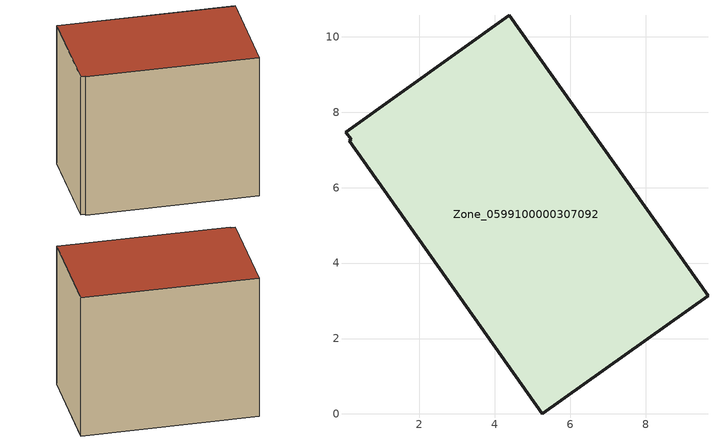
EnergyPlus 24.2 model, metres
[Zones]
Zone_0599100000307092
 floor ground (C_G): 0.2,7.29 0.05,7.47 4.39,10.57 9.65,3.13 5.26,0 0.14,7.24 z0
 wall outside (C_F): 9.65,3.13 4.39,10.57 0.05,7.47 0.2,7.29 0.14,7.24 5.26,0 9.65,3.13 z0:7.89
 roof outside (C_R): 0.05,7.47 0.2,7.29 0.14,7.24 5.26,0 9.65,3.13 4.39,10.57 z7.89
[BUILDING]
Pand.0599100000307092: North Axis=0; Terrain=City; Loads Convergence Tolerance Value=0.04; Temperature Convergence Tolerance Value=0.4; Solar Distribution=FullExterior; Maximum Number of Warmup Days=25; Minimum Number of Warmup Days=1
[Site:Location]
Rotterdam.The.Hague.AP_ZH_NLD Design_Conditions: Latitude=51.96; Longitude=4.45; Time Zone=1; Elevation=-4.5
[SITE:GROUNDTEMPERATURE:BUILDINGSURFACE]
18, 18, 18, 18, 18, 18, 18, 18, 18, 18, 18, 18
[MATERIAL] Thermal Absorptance=0.9; Solar Absorptance=0.7; Visible Absorptance=0.7
Name | Roughness | Thickness | Conductivity | Density | Specific Heat
G.TI.1975-1991 | MediumSmooth | 0.15 | 0.288461 | 540 | 1210
F.TI.1975-1991 | Rough | 0.3 | 0.230769 | 1920 | 840
R.TI.1975-1991 | MediumRough | 0.2 | 0.153846 | 1500 | 1000
[CONSTRUCTION]
C_G: G.TI.1975-1991
C_F: F.TI.1975-1991
C_R: R.TI.1975-1991
[ZONE]
Zone_0599100000307092: Type=1; Multiplier=1; Ceiling Height=Autocalculate; Volume=Autocalculate; Floor Area=autocalculate; Part of Total Floor Area=Yes
[ZONEINFILTRATION:DESIGNFLOWRATE]
Infil_Zone_0599100000307092: Zone or ZoneList or Space or SpaceList=Zone_0599100000307092; Schedule=AlwaysOn; Design Flow Rate Calculation Method=Flow/Area; Flow Rate per Floor Area=0.003; Constant Term Coefficient=1; Temperature Term Coefficient=0; Velocity Term Coefficient=0; Velocity Squared Term Coefficient=0
[HVACTEMPLATE:ZONE:IDEALLOADSAIRSYSTEM]
Zone_0599100000307092: Maximum Heating Supply Air Temperature=50; Minimum Cooling Supply Air Temperature=13; Maximum Heating Supply Air Humidity Ratio=0.0156; Minimum Cooling Supply Air Humidity Ratio=0.0077; Heating Limit=NoLimit; Cooling Limit=NoLimit; Dehumidification Control Type=ConstantSensibleHeatRatio; Cooling Sensible Heat Ratio=0.7; Dehumidification Setpoint=60; Humidification Control Type=None; Humidification Setpoint=30; Outdoor Air Method=None; Outdoor Air Flow Rate per Person=0.00944; Outdoor Air Flow Rate per Zone Floor Area=0; Outdoor Air Flow Rate per Zone=0; Demand Controlled Ventilation Type=None; Outdoor Air Economizer Type=NoEconomizer; Heat Recovery Type=None; Sensible Heat Recovery Effectiveness=0.7; Latent Heat Recovery Effectiveness=0.65
[ZONECONTROL:THERMOSTAT]
ThermostatControl_Zone_0599100000307092: Zone or ZoneList=Zone_0599100000307092; Control Type Schedule=DualSetpointControlType; Control 1=Thermostat_Zone_0599100000307092; Temperature Difference Between Cutout And Setpoint=0
[THERMOSTATSETPOINT:DUALSETPOINT]
Thermostat_Zone_0599100000307092: Heating Setpoint Temperature Schedule=HeatingSetpoint_Zone_0599100000307092; Cooling Setpoint Temperature Schedule=CoolingSetpoint_Zone_0599100000307092
[SCHEDULE:COMPACT]
HeatingSetpoint_Zone_0599100000307092: Through: 12/31, For: AllDays, Until: 24:00, 21
CoolingSetpoint_Zone_0599100000307092: Through: 12/31, For: AllDays, Until: 24:00, 24
DualSetpointControlType: Through: 12/31, For: AllDays, Until: 24:00, 4
AlwaysOn: Through: 12/31, For: AllDays, Until: 24:00, 1
